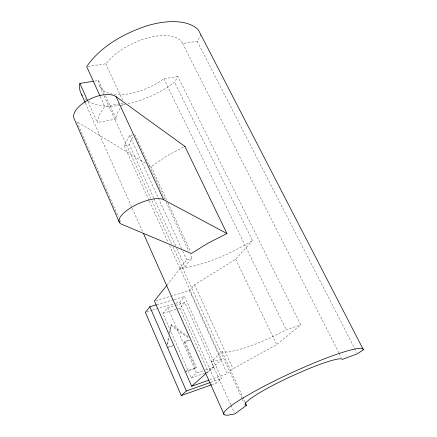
<?xml version="1.0" encoding="UTF-8"?>
<svg xmlns="http://www.w3.org/2000/svg" width="437" height="437" viewBox="0 0 437 437"><rect width="100%" height="100%" fill="white"/><g stroke="black" fill="none" stroke-linecap="round" stroke-linejoin="round"><path stroke-width="0.33" stroke-dasharray="2.19 1.64" d="M167.191 344.017L168.715 336.048M169.348 332.726L170.741 325.418L171.419 324.658L188.565 336.878M167.617 344.613L169.01 337.298M169.769 333.305L171.419 324.658M120.202 108.294L118.039 111.55L116.133 119.093L97.336 122.475L99.325 114.833L104.733 106.393L123.283 103.214M153.78 198.125L129.412 144.794L131.045 139.9L133.361 136.661M148.979 200.315L124.217 145.816L129.636 135.503L132.93 134.875M127.986 103.738L137.868 101.286L152.852 95.403L167.147 87.657L174.62 82.298L177.832 76.486L300.732 324.855L276.692 344.564L233.041 368.752L227.207 373.701L210.071 379.753M87.984 66.386L105.732 63.791L112.391 56.739A46.841 23.341 -26.5 0 1 181.295 41.138L182.6 43.421L197.24 41.362L200.883 34.769M169.523 245.523L179.935 268.438L185.239 266.958L187.539 263.03L192.122 258.404L190.117 254.066M121.644 106.125L123.95 103.099M179.935 268.438L186.736 259.884L192.122 258.404M167.071 285.082L180.164 268.635C205.914 264.784 230.294 253.935 252.482 240.574L174.62 82.298M204.543 373.258L191.204 377.901L162.903 313.345L167.661 307.692L174.658 305.589M175.827 303.245L179.711 302.082L184.545 296.461L221.537 378.508L216.025 383.183L212.235 384.538M155.703 300.623L189.505 290.687L194.607 284.749L235.674 259.223L252.482 240.574M162.903 313.345L179.886 308.2L184.835 302.535L213.84 367.02L208.351 371.931L205.177 373.034M185.026 371.898L195.667 368.249L184.174 342.242L184.878 341.51L189.336 340.068M195.667 368.249L196.404 367.561L184.878 341.51M191.204 377.901L196.508 373.023L202.926 370.8M230.66 404.684L211.24 361.514L222.067 351.61L223.067 352.113L228.775 351.938L236.914 350.256L246.91 347.213A52.73 9.636 -25.1 0 0 281.592 332.284L286.202 329.766L300.732 324.855M206.319 373.127L221.477 359.542L180.164 268.635M148.859 165.241L151.186 166.65L166.885 155.9L183.731 146.985M177.832 76.486L163.799 78.736L159.937 81.528A46.841 23.341 -26.5 0 1 99.631 85.969L98.527 80.506L94.529 81.129M210.672 382.37L221.537 378.508M205.494 369.91L213.84 367.02M185.747 371.215L196.404 367.561M168.3 346.891L172.473 345.536M167.081 347.792L172.926 345.896M184.174 342.242L191.166 339.975M175.292 305.397L184.835 302.535M146.668 311.969L151.852 310.417M152.497 310.226L175.177 303.442M156.894 304.66L173.615 299.706M174.254 299.514L184.545 296.461M125.506 104.356L123.021 104.973A67.008 33.431 -26.5 0 1 120.973 105.301M221.477 359.542L211.24 361.514M124.217 145.816L129.412 144.794M145.363 163.127L76.694 121.584L118.318 216.747M170.741 325.418L188.959 338.402M197.24 41.362L354.287 347.743M354.598 348.349L356.772 352.593M182.6 43.421L338.817 352.752M339.123 353.364L341.275 357.624M163.799 78.736L286.202 329.766M235.674 259.223L276.692 344.564M105.732 63.791L122.524 100.029M151.186 166.65L166.847 200.523M167.988 202.987L190.483 251.646M134.907 134.498L164.946 199.545M166.087 202.025L188.686 250.969M129.636 135.503L181.623 248.746M182.759 251.22L186.736 259.884M194.607 284.749L233.041 368.752M154.064 198.748L175.603 245.873M176.739 248.358L185.239 266.958M98.527 80.506L105.235 95.206M105.514 95.818L116.133 119.093M222.067 351.61L245.157 402.226M99.631 85.969L103.875 95.277M104.153 95.894L150.803 198.278M151.934 200.758L171.725 244.196M172.855 246.676L242.125 398.697M242.409 399.32L244.103 403.045M149.263 200.933L168.114 242.426M189.505 290.687L227.207 373.701M100.286 96.593L104.733 106.393M230.938 405.301L234.265 412.703M179.711 302.082L216.025 383.183M87.919 101.389L97.336 122.475M179.886 308.2L208.351 371.931M85.406 103.127L131.99 207.733M132.269 208.356L142.801 232.014M167.661 307.692L196.508 373.023M119.678 219.855L121.038 222.963M120.295 105.399A67.008 33.431 -26.5 0 1 88.116 101.204M86.537 100.111A67.008 33.431 -26.5 0 1 84.112 97.948"/><path stroke-width="0.66" d="M93.862 81.233L79.878 83.407L79.387 85.734A67.008 33.431 -26.5 0 0 82.161 95.468M156.255 304.851L149.825 306.758L145.368 312.357L181.257 395.594L211.601 384.762M166.65 285.612L154.403 301.006L191.668 386.259L208.804 380.201M181.257 395.594L186.386 390.995L210.033 382.594M191.668 386.259L205.816 373.58M246.566 405.312L234.822 413.937L228.038 415.15A77.191 9.128 -24.8 0 1 240.771 399.325C263.735 385.489 288.016 373.968 312.679 363.497A77.191 9.128 -24.8 0 1 362.748 348.475L363.398 349.737L357.395 353.806L342.198 359.454L341.729 358.875A53.937 6.369 -24.8 0 0 306.681 369.565L293.232 375.443A53.937 6.369 -24.8 0 0 257.355 394.092L249.937 399.036L245.747 402.706L244.949 404.902L246.566 405.312L245.441 402.843M226.945 233.577L208.045 243.13L191.34 253.493L121.579 224.208A25.275 8.975 -24.2 0 1 132.105 206.969A25.275 8.975 -24.2 0 1 163.569 199.665L226.945 233.577L184.927 146.433L116.078 96.664A24.111 11.52 -24.1 0 0 87.87 100.182A24.111 11.52 -24.1 0 0 74.41 119.383L119.509 222.624M184.332 146.668L184.927 146.433M363.398 349.737L198.507 30.158A67.008 33.431 -26.5 0 0 146.635 25.887C123.611 33.682 100.783 46.267 86.668 66.582L100.007 95.982M116.078 96.664L163.569 199.665M79.878 83.407L87.64 100.772M81.528 94.408L85.133 102.504M143.358 233.26L224.039 414.451M149.825 306.758L186.386 390.995"/></g></svg>
